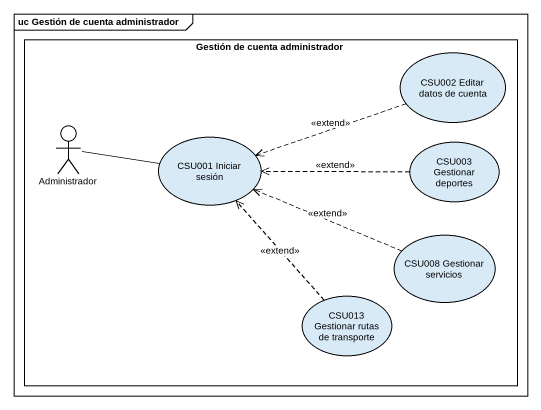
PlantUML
@startuml
mainframe uc Gestión de cuenta administrador
rectangle "Gestión de cuenta administrador" as Gestión_de_cuenta {
  usecase "CSU002 Editar datos de cuenta" as CSU002_Editar_datos_de
  actor Administrador
  usecase "CSU001 Iniciar sesión" as CSU001_Iniciar_sesión
  usecase "CSU003 Gestionar deportes" as CSU003_Gestionar_deportes
  usecase "CSU008 Gestionar servicios" as CSU008_Gestionar_servicios
  usecase "CSU013 Gestionar rutas de transporte" as CSU013_Gestionar_rutas_de
}
CSU002_Editar_datos_de .left.> CSU001_Iniciar_sesión : <<extend>>
Administrador -right- CSU001_Iniciar_sesión
CSU003_Gestionar_deportes .left.> CSU001_Iniciar_sesión : <<extend>>
CSU008_Gestionar_servicios .left.> CSU001_Iniciar_sesión : <<extend>>
CSU013_Gestionar_rutas_de .up.> CSU001_Iniciar_sesión : <<extend>>
@enduml
